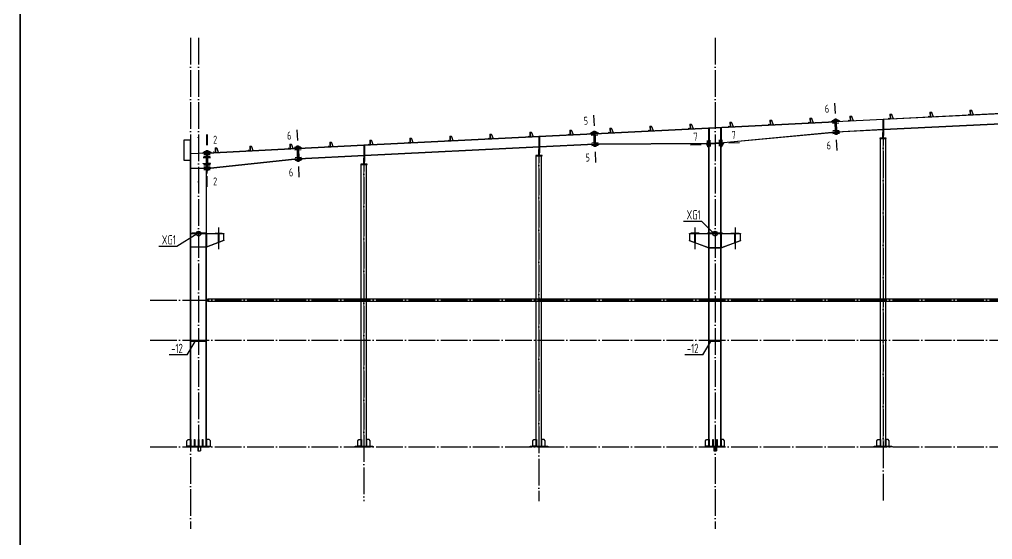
# Model space of a CAD drawing. Extents: x 447413 to 2975780, y -1432727 to 1301644.
# Drawn here: x 2256213 to 2292695, y -1014942 to -995431 of the extents above; entities that cross this region are included whole.
import ezdxf
from ezdxf.enums import TextEntityAlignment as Align

# ---------------------------------------------------------------- set-up
doc = ezdxf.new("R2010")
doc.units = 0
doc.header["$LTSCALE"] = 1000
doc.header["$MEASUREMENT"] = 0
for name, pattern in [('ACAD_ISO04W100', [30.5, 24, -3, 0.5, -3]), ('DOTE', [2.42, 2, -0.2, 0.02, -0.2]), ('线型4', [500, 150, -100, 150, -100])]:
    doc.linetypes.add(name, pattern=pattern)
for name, color, linetype in [('10', 7, 'Continuous'), ('114', 2, 'Continuous'), ('116', 1, 'Continuous'), ('14', 2, 'Continuous'), ('DOTE', 1, 'Continuous'), ('TDB_中实线', 7, 'Continuous'), ('TDB_中心线', 1, 'ACAD_ISO04W100'), ('THIN', 7, 'Continuous'), ('XG', 5, 'Continuous'), ('图框', 253, 'Continuous'), ('字符串标注', 253, 'Continuous'), ('柱子', 3, 'Continuous'), ('钢板标注', 253, 'Continuous')]:
    doc.layers.add(name, color=color, linetype=linetype)
doc.layers.add('檩条', color=7, linetype='Continuous', lineweight=18)
doc.layers.add('门窗', color=3, linetype='线型4', lineweight=18)
doc.styles.add('PkpmHz', font='Pkpmeng', dxfattribs={"width": 0.6, "bigfont": 'hztxt'})
doc.styles.add('TSSD_Label', font='Tssdeng.shx', dxfattribs={"width": 0.7, "bigfont": 'hztxt.shx'})

# ---------------------------------------------------------------- blocks, each defined once
blk = doc.blocks.new('A$C3FEA3028')
at = {"layer": 'DOTE', "linetype": 'DOTE', "ltscale": 2}
blk.add_line((63, 169), (63, 0), dxfattribs=at)
at = {"layer": 'TDB_中实线'}
for p, q in [((5, 154), (-45, 0)), ((55, 154), (5, 154)), ((55, 160), (55, 0)), ((61, 26), (56, 26)), ((61, 0), (-45, 0))]:
    blk.add_line(p, q, dxfattribs=at)
at = {"layer": 'TDB_中实线', "const_width": 3.75}
for points in [[(64, 127), (53, 127)], [(64, 63), (53, 63)]]:
    blk.add_lwpolyline(points, dxfattribs=at)
at = {"layer": 'TDB_中实线'}
blk.add_lwpolyline([(61, 26), (55, 26), (55, 160), (61, 160)], close=True, dxfattribs=at)
at = {"layer": 'TDB_中心线', "ltscale": 20}
for p, q in [((67, 127), (51, 127)), ((67, 63), (51, 63))]:
    blk.add_line(p, q, dxfattribs=at)
at = {"layer": '檩条'}
blk.add_lwpolyline([(3, 164), (61, 164), (61, 0), (116, 0), (128, 23), (124, 25), (113, 4), (64, 4), (64, 169), (0, 169), (-12, 146), (-8, 144), (3, 164)], dxfattribs=at)
blk = doc.blocks.new('A$C6B0021A6')
at = {"layer": '图框', "color": 153, "const_width": 58, "elevation": -84000}
blk.add_lwpolyline([(111420, 1020), (2520, 1020), (2520, 83120), (111420, 83120)], close=True, dxfattribs=at)

msp = doc.modelspace()

# ---------------------------------------------------------------- linework, layer by layer
at = {"color": 4}
msp.add_lwpolyline([(2263279.4, -1005912.5), (2357519.4, -1005913.7), (2357519.4, -1006015.1), (2263279.4, -1006014)], close=True, dxfattribs=at)
at = {"layer": '10'}
for p, q in [((2286774.9, -998565.3), (2286794.9, -998964.8)), ((2277734.9, -999017.5), (2277754.9, -999417)), ((2266614.9, -999574.1), (2266634.9, -999973.6)), ((2263229.4, -999742.3), (2263229.4, -1000142.3)), ((2263249.4, -999742.3), (2263249.4, -1000142.3)), ((2286863.8, -1000344), (2286843.9, -999944.5)), ((2281375.2, -1000137), (2281774.7, -1000118.7)), ((2283203.7, -1000053.4), (2282804.1, -1000071.6)), ((2277823.9, -1000795.3), (2277803.9, -1000395.8)), ((2266703.9, -1001352.8), (2266683.9, -1000953.3)), ((2263229.4, -1001807.3), (2263229.4, -1001407.3)), ((2263249.4, -1001707.3), (2263249.4, -1001307.3))]:
    msp.add_line(p, q, dxfattribs=at)
at = {"layer": '114'}
for p, q in [((2286687.3, -999215.5), (2286927, -999203.5)), ((2286692.4, -999317.3), (2286932.1, -999305.3)), ((2286706.6, -999603), (2286946.3, -999591)), ((2277647.3, -999667.7), (2277887, -999655.7)), ((2277652.4, -999769.6), (2277892.1, -999757.6)), ((2282464, -1000187.3), (2282453, -999947.5)), ((2282563.9, -1000182.7), (2282552.9, -999943)), ((2286711.7, -999704.8), (2286951.4, -999692.9)), ((2266527.3, -1000224.3), (2266767, -1000212.3)), ((2266532.4, -1000326.1), (2266772.1, -1000314.1)), ((2277666.7, -1000055.2), (2277906.4, -1000043.2)), ((2277671.8, -1000157.1), (2277911.5, -1000145.1)), ((2282024, -1000207.4), (2282013, -999967.7)), ((2282123.9, -1000202.8), (2282112.9, -999963.1)), ((2263119.4, -1000387.9), (2263359.4, -1000387.9)), ((2263119.4, -1000489.9), (2263359.4, -1000489.9)), ((2263119.4, -1000559.9), (2263359.4, -1000559.9)), ((2266546.6, -1000611.8), (2266786.3, -1000599.8)), ((2263119.4, -1000890.3), (2263359.4, -1000890.3)), ((2263119.4, -1000960.3), (2263359.4, -1000960.3)), ((2266551.7, -1000713.6), (2266791.4, -1000701.7)), ((2263119.4, -1001062.3), (2263359.4, -1001062.3))]:
    msp.add_line(p, q, dxfattribs=at)
at = {"layer": '114', "color": 1, "lineweight": 70}
for p, q in [((2286787.1, -999210.5), (2286827.1, -999208.5)), ((2286792.2, -999312.3), (2286832.2, -999310.3)), ((2277747.2, -999662.7), (2277787.1, -999660.7)), ((2277752.3, -999764.6), (2277792.2, -999762.6)), ((2286806.5, -999598), (2286846.5, -999596)), ((2286811.6, -999699.9), (2286851.6, -999697.9)), ((2266627.1, -1000219.3), (2266667.1, -1000217.3)), ((2266632.2, -1000321.1), (2266672.2, -1000319.1)), ((2277766.6, -1000050.2), (2277806.5, -1000048.2)), ((2277771.7, -1000152.1), (2277811.6, -1000150.1)), ((2282019.4, -1000107.5), (2282017.6, -1000067.6)), ((2282119.3, -1000103), (2282117.5, -1000063)), ((2282459.4, -1000087.4), (2282457.6, -1000047.4)), ((2282559.3, -1000082.8), (2282557.5, -1000042.9)), ((2263219.4, -1000387.9), (2263259.4, -1000387.9)), ((2263219.4, -1000489.9), (2263259.4, -1000489.9)), ((2263219.4, -1000559.9), (2263259.4, -1000559.9)), ((2266646.5, -1000606.8), (2266686.5, -1000604.8)), ((2263219.4, -1000890.3), (2263259.4, -1000890.3)), ((2263219.4, -1000960.3), (2263259.4, -1000960.3)), ((2266651.6, -1000708.6), (2266691.6, -1000706.6)), ((2263219.4, -1001062.3), (2263259.4, -1001062.3))]:
    msp.add_line(p, q, dxfattribs=at)
at = {"layer": '116', "ltscale": 0.1}
for p, q in [((2262904.4, -1011464.4), (2262904.4, -1011614.4)), ((2262904.4, -1011614.4), (2263004.4, -1011614.4)), ((2262912.9, -1011464.4), (2262912.9, -1011614.4)), ((2262995.9, -1011464.4), (2262995.9, -1011614.4)), ((2263004.4, -1011464.4), (2263004.4, -1011614.4)), ((2282239.4, -1011464.4), (2282239.4, -1011614.4)), ((2282239.4, -1011614.4), (2282339.4, -1011614.4)), ((2282247.9, -1011464.4), (2282247.9, -1011614.4)), ((2282330.9, -1011464.4), (2282330.9, -1011614.4)), ((2282339.4, -1011464.4), (2282339.4, -1011614.4))]:
    msp.add_line(p, q, dxfattribs=at)
at = {"layer": '14'}
for p, q in [((2286654.5, -999262.2), (2286784.9, -999165.5)), ((2286784.9, -999165.5), (2286804.9, -999164.5)), ((2286813.9, -999745.8), (2286784.9, -999165.5)), ((2286784.9, -999165.5), (2286788.4, -999235.4)), ((2286804.9, -999164.5), (2286824.8, -999163.5)), ((2286804.9, -999164.5), (2286833.9, -999744.8)), ((2286833.9, -999744.8), (2286804.9, -999164.5)), ((2286824.8, -999163.5), (2286853.8, -999743.8)), ((2286828.3, -999233.4), (2286824.8, -999163.5)), ((2286824.8, -999163.5), (2286964.2, -999246.7)), ((2288594.4, -999177.2), (2288606.4, -999176.6)), ((2288594.4, -999553.6), (2288594.4, -999177.2)), ((2288606.4, -999176.6), (2288606.4, -999553)), ((2282064.4, -999503.7), (2282074.4, -999503.2)), ((2282064.4, -1000065.4), (2282064.4, -999503.7)), ((2282074.4, -999503.2), (2282074.4, -1000065)), ((2282504.4, -999481.7), (2282514.4, -999481.2)), ((2282504.4, -1000045.3), (2282504.4, -999481.7)), ((2282514.4, -999481.2), (2282514.4, -1000044.8)), ((2286769.4, -999256.4), (2286654.5, -999262.2)), ((2286788.4, -999235.4), (2286769.4, -999256.4)), ((2286849.3, -999252.4), (2286828.3, -999233.4)), ((2286964.2, -999246.7), (2286849.3, -999252.4)), ((2288606.4, -999553), (2288594.4, -999553.6)), ((2288594.4, -999565.7), (2288606.4, -999565.1)), ((2288594.4, -999785.9), (2288594.4, -999565.7)), ((2288606.4, -999565.1), (2288606.4, -999785.9)), ((2275694.4, -999822.5), (2275706.4, -999821.9)), ((2275694.4, -1000199), (2275694.4, -999822.5)), ((2275706.4, -999821.9), (2275706.4, -1000198.4)), ((2277614.6, -999714.4), (2277744.9, -999617.7)), ((2277729.5, -999708.6), (2277614.6, -999714.4)), ((2277748.4, -999687.7), (2277729.5, -999708.6)), ((2277744.9, -999617.7), (2277764.9, -999616.7)), ((2277773.9, -1000197), (2277744.9, -999617.7)), ((2277744.9, -999617.7), (2277748.4, -999687.7)), ((2277764.9, -999616.7), (2277784.9, -999615.7)), ((2277764.9, -999616.7), (2277793.9, -1000196)), ((2277793.9, -1000196), (2277764.9, -999616.7)), ((2277784.9, -999615.7), (2277813.9, -1000195)), ((2277788.4, -999685.7), (2277784.9, -999615.7)), ((2277784.9, -999615.7), (2277924.2, -999698.9)), ((2277809.4, -999704.6), (2277788.4, -999685.7)), ((2277924.2, -999698.9), (2277809.4, -999704.6)), ((2286675, -999667.6), (2286789.4, -999656.8)), ((2286813.8, -999744.8), (2286675, -999667.6)), ((2286789.4, -999656.8), (2286810.4, -999674.9)), ((2286810.4, -999674.9), (2286813.8, -999744.8)), ((2286833.9, -999744.8), (2286813.9, -999745.8)), ((2286853.8, -999743.8), (2286833.9, -999744.8)), ((2286850.3, -999672.9), (2286869.3, -999651.9)), ((2286853.8, -999742.8), (2286850.3, -999672.9)), ((2286984.1, -999646.2), (2286853.8, -999742.8)), ((2286869.3, -999651.9), (2286984.1, -999646.2)), ((2288709.4, -999885.9), (2288469.4, -999885.9)), ((2288469.4, -999885.9), (2288469.4, -999895.9)), ((2288469.4, -999895.9), (2288709.4, -999895.9)), ((2288584.4, -999665.9), (2288594.4, -999665.9)), ((2288584.4, -999885.9), (2288584.4, -999665.9)), ((2288594.4, -999885.9), (2288584.4, -999885.9)), ((2288594.4, -999665.9), (2288594.4, -999885.9)), ((2288606.4, -999785.9), (2288594.4, -999785.9)), ((2288709.4, -999895.9), (2288709.4, -999885.9)), ((2266494.5, -1000271), (2266624.9, -1000174.3)), ((2266609.4, -1000265.2), (2266494.5, -1000271)), ((2266628.4, -1000244.2), (2266609.4, -1000265.2)), ((2266624.9, -1000174.3), (2266644.9, -1000173.3)), ((2266653.9, -1000754.6), (2266624.9, -1000174.3)), ((2266624.9, -1000174.3), (2266628.4, -1000244.2)), ((2266644.9, -1000173.3), (2266664.8, -1000172.3)), ((2266644.9, -1000173.3), (2266673.9, -1000753.6)), ((2266673.9, -1000753.6), (2266644.9, -1000173.3)), ((2266664.8, -1000172.3), (2266693.9, -1000752.6)), ((2266668.3, -1000242.2), (2266664.8, -1000172.3)), ((2266664.8, -1000172.3), (2266804.2, -1000255.5)), ((2266689.3, -1000261.2), (2266668.3, -1000242.2)), ((2266804.2, -1000255.5), (2266689.3, -1000261.2)), ((2269134.4, -1000150.8), (2269146.4, -1000150.2)), ((2269134.4, -1000527.3), (2269134.4, -1000150.8)), ((2269146.4, -1000150.2), (2269146.4, -1000526.7)), ((2275684.4, -1000311.2), (2275694.4, -1000311.2)), ((2275684.4, -1000536.2), (2275684.4, -1000311.2)), ((2275706.4, -1000198.4), (2275694.4, -1000199)), ((2275694.4, -1000211), (2275706.4, -1000210.4)), ((2275694.4, -1000436.2), (2275694.4, -1000211)), ((2275694.4, -1000311.2), (2275694.4, -1000536.2)), ((2275706.4, -1000210.4), (2275706.4, -1000436.2)), ((2277634.6, -1000113.9), (2277749.4, -1000108.1)), ((2277773.9, -1000197), (2277634.6, -1000113.9)), ((2277749.4, -1000108.1), (2277770.4, -1000127.1)), ((2277770.4, -1000127.1), (2277773.9, -1000197)), ((2277793.9, -1000196), (2277773.9, -1000197)), ((2277813.9, -1000195), (2277793.9, -1000196)), ((2277810.4, -1000125.1), (2277829.4, -1000105)), ((2277813.9, -1000195), (2277810.4, -1000125.1)), ((2277944.4, -1000104.4), (2277813.9, -1000195)), ((2277829.4, -1000105), (2277944.4, -1000104.4)), ((2281972.7, -1000069.6), (2282602.5, -1000040.8)), ((2281973.6, -1000089.6), (2281972.7, -1000069.6)), ((2282603.4, -1000060.8), (2281973.6, -1000089.6)), ((2281973.6, -1000089.6), (2282603.4, -1000060.8)), ((2281974.5, -1000109.6), (2281973.6, -1000089.6)), ((2282604.3, -1000080.8), (2281974.5, -1000109.6)), ((2281979.5, -1000109.3), (2282044.4, -1000106.4)), ((2282064.4, -1000235.5), (2281979.5, -1000109.3)), ((2282044.4, -1000106.4), (2282064.4, -1000125.5)), ((2282074.4, -1000065), (2282064.4, -1000065.4)), ((2282064.4, -1000125.5), (2282064.4, -1000235.5)), ((2282514.4, -1000044.8), (2282504.4, -1000045.3)), ((2282599.3, -1000081), (2282514.4, -1000214.9)), ((2282514.4, -1000104.9), (2282534.4, -1000084)), ((2282514.4, -1000214.9), (2282514.4, -1000104.9)), ((2282534.4, -1000084), (2282599.3, -1000081)), ((2282602.5, -1000040.8), (2282603.4, -1000060.8)), ((2282603.4, -1000060.8), (2282604.3, -1000080.8)), ((2262629.4, -1000464.4), (2263219.4, -1000434.9)), ((2263219.4, -1000446.9), (2262629.4, -1000476.4)), ((2262629.4, -1000476.4), (2262629.4, -1000464.4)), ((2263079.6, -1000441.9), (2263219.4, -1000344.9)), ((2263199.4, -1000435.9), (2263079.6, -1000441.9)), ((2263219.4, -1000604.9), (2263099.4, -1000604.9)), ((2263099.4, -1000604.9), (2263099.4, -1000614.9)), ((2263099.4, -1000614.9), (2263219.4, -1000614.9)), ((2263219.4, -1000414.9), (2263199.4, -1000435.9)), ((2263219.4, -1001207.3), (2263219.4, -1000342.3)), ((2263219.4, -1000342.3), (2263239.4, -1000342.3)), ((2263219.4, -1000344.9), (2263219.4, -1000414.9)), ((2263219.4, -1000434.9), (2263219.4, -1000446.9)), ((2263219.4, -1000614.9), (2263219.4, -1000604.9)), ((2263239.4, -1000342.3), (2263239.4, -1001207.3)), ((2263239.4, -1001107.3), (2263239.4, -1000342.3)), ((2263239.4, -1000342.3), (2263259.4, -1000342.3)), ((2263259.4, -1000342.3), (2263259.4, -1001107.3)), ((2263259.4, -1000412.9), (2263259.4, -1000342.9)), ((2263259.4, -1000342.9), (2263399.2, -1000425.9)), ((2263279.4, -1000431.9), (2263259.4, -1000412.9)), ((2263259.4, -1000604.9), (2263379.4, -1000604.9)), ((2263259.4, -1000614.9), (2263259.4, -1000604.9)), ((2263379.4, -1000614.9), (2263259.4, -1000614.9)), ((2263399.2, -1000425.9), (2263279.4, -1000431.9)), ((2263379.4, -1000604.9), (2263379.4, -1000614.9)), ((2266515.1, -1000677.7), (2266629.5, -1000665.8)), ((2266653.9, -1000753.6), (2266515.1, -1000677.7)), ((2266629.5, -1000665.8), (2266650.4, -1000683.7)), ((2266650.4, -1000683.7), (2266653.9, -1000753.6)), ((2266690.3, -1000681.7), (2266709.3, -1000660.7)), ((2266693.8, -1000751.6), (2266690.3, -1000681.7)), ((2266824.2, -1000655), (2266693.8, -1000751.6)), ((2266709.3, -1000660.7), (2266824.2, -1000655)), ((2269124.4, -1000639.6), (2269134.4, -1000639.6)), ((2269124.4, -1000864.6), (2269124.4, -1000639.6)), ((2269146.4, -1000526.7), (2269134.4, -1000527.3)), ((2269134.4, -1000539.3), (2269146.4, -1000538.7)), ((2269134.4, -1000764.6), (2269134.4, -1000539.3)), ((2269134.4, -1000639.6), (2269134.4, -1000864.6)), ((2269146.4, -1000538.7), (2269146.4, -1000764.6)), ((2275809.4, -1000536.2), (2275569.4, -1000536.2)), ((2275569.4, -1000536.2), (2275569.4, -1000546.2)), ((2275569.4, -1000546.2), (2275809.4, -1000546.2)), ((2275694.4, -1000536.2), (2275684.4, -1000536.2)), ((2275706.4, -1000436.2), (2275694.4, -1000436.2)), ((2275809.4, -1000546.2), (2275809.4, -1000536.2)), ((2262639.4, -1001005.3), (2263219.4, -1001005.3)), ((2262639.4, -1001017.3), (2262639.4, -1001005.3)), ((2263219.4, -1001017.3), (2262639.4, -1001017.3)), ((2263099.4, -1000845.3), (2263099.4, -1000835.3)), ((2263099.4, -1000835.3), (2263219.4, -1000835.3)), ((2263219.4, -1000845.3), (2263099.4, -1000845.3)), ((2263219.4, -1000835.3), (2263219.4, -1000845.3)), ((2263219.4, -1001005.3), (2263219.4, -1001017.3)), ((2263379.4, -1000835.3), (2263259.4, -1000835.3)), ((2263259.4, -1000835.3), (2263259.4, -1000845.3)), ((2263259.4, -1000845.3), (2263379.4, -1000845.3)), ((2263398.6, -1001002.8), (2263259.4, -1001107.3)), ((2263259.4, -1001037.3), (2263279.3, -1001015.3)), ((2263259.4, -1001107.3), (2263259.4, -1001037.3)), ((2263279.3, -1001015.3), (2263398.6, -1001002.8)), ((2263379.4, -1000845.3), (2263379.4, -1000835.3)), ((2266673.9, -1000753.6), (2266653.9, -1000754.6)), ((2266693.9, -1000752.6), (2266673.9, -1000753.6)), ((2269249.4, -1000864.6), (2269009.4, -1000864.6)), ((2269009.4, -1000864.6), (2269009.4, -1000874.6)), ((2269009.4, -1000874.6), (2269249.4, -1000874.6)), ((2269134.4, -1000864.6), (2269124.4, -1000864.6)), ((2269146.4, -1000764.6), (2269134.4, -1000764.6)), ((2269249.4, -1000874.6), (2269249.4, -1000864.6)), ((2263239.4, -1001207.3), (2263219.4, -1001207.3)), ((2263259.4, -1001107.3), (2263239.4, -1001107.3)), ((2262641.4, -1003464.4), (2263217.4, -1003464.4)), ((2262641.4, -1003474.4), (2262641.4, -1003464.4)), ((2263217.4, -1003474.4), (2262641.4, -1003474.4)), ((2263217.4, -1003464.4), (2263217.4, -1003474.4)), ((2263229.4, -1003464.4), (2263879.4, -1003464.4)), ((2263229.4, -1003476.4), (2263229.4, -1003464.4)), ((2263879.4, -1003476.4), (2263229.4, -1003476.4)), ((2263229.4, -1003476.4), (2263229.4, -1003962.4)), ((2263879.4, -1003476.4), (2263229.4, -1003476.4)), ((2263549.4, -1003452.4), (2263809.4, -1003452.4)), ((2263549.4, -1003464.4), (2263549.4, -1003452.4)), ((2263809.4, -1003464.4), (2263549.4, -1003464.4)), ((2263674.4, -1003791.3), (2263674.4, -1003476.4)), ((2263674.4, -1003476.4), (2263684.4, -1003476.4)), ((2263684.4, -1003476.4), (2263684.4, -1003787.4)), ((2263809.4, -1003452.4), (2263809.4, -1003464.4)), ((2263879.4, -1003464.4), (2263879.4, -1003476.4)), ((2263879.4, -1003712.4), (2263879.4, -1003476.4)), ((2281339.4, -1003464.4), (2282064.4, -1003464.4)), ((2281339.4, -1003476.4), (2281339.4, -1003464.4)), ((2282064.4, -1003476.4), (2281339.4, -1003476.4)), ((2281339.4, -1003476.4), (2281339.4, -1003722.4)), ((2282064.4, -1003476.4), (2281339.4, -1003476.4)), ((2281694.4, -1003452.4), (2281384.4, -1003452.4)), ((2281384.4, -1003452.4), (2281384.4, -1003464.4)), ((2281384.4, -1003464.4), (2281694.4, -1003464.4)), ((2281533.9, -1003794.8), (2281533.9, -1003476.4)), ((2281533.9, -1003476.4), (2281544.9, -1003476.4)), ((2281544.9, -1003476.4), (2281544.9, -1003798.9)), ((2281694.4, -1003464.4), (2281694.4, -1003452.4)), ((2282064.4, -1003464.4), (2282064.4, -1003476.4)), ((2282064.4, -1003992.4), (2282064.4, -1003476.4)), ((2282076.4, -1003464.4), (2282502.4, -1003464.4)), ((2282076.4, -1003475.4), (2282076.4, -1003464.4)), ((2282502.4, -1003475.4), (2282076.4, -1003475.4)), ((2282502.4, -1003464.4), (2282502.4, -1003475.4)), ((2282514.4, -1003464.4), (2283239.4, -1003464.4)), ((2282514.4, -1003476.4), (2282514.4, -1003464.4)), ((2283239.4, -1003476.4), (2282514.4, -1003476.4)), ((2282514.4, -1003476.4), (2282514.4, -1003992.4)), ((2283239.4, -1003476.4), (2282514.4, -1003476.4)), ((2282884.4, -1003452.4), (2283194.4, -1003452.4)), ((2282884.4, -1003464.4), (2282884.4, -1003452.4)), ((2283194.4, -1003464.4), (2282884.4, -1003464.4)), ((2283033.9, -1003798.9), (2283033.9, -1003476.4)), ((2283033.9, -1003476.4), (2283044.9, -1003476.4)), ((2283044.9, -1003476.4), (2283044.9, -1003794.8)), ((2283194.4, -1003452.4), (2283194.4, -1003464.4)), ((2283239.4, -1003464.4), (2283239.4, -1003476.4)), ((2283239.4, -1003722.4), (2283239.4, -1003476.4)), ((2262641.4, -1003964.4), (2263217.4, -1003964.4)), ((2262641.4, -1003974.4), (2262641.4, -1003964.4)), ((2263217.4, -1003964.4), (2263217.4, -1003974.4)), ((2263229.4, -1003962.4), (2263879.4, -1003712.4)), ((2263229.4, -1003962.4), (2263879.4, -1003712.4)), ((2263879.4, -1003724.4), (2263229.4, -1003974.4)), ((2263229.4, -1003974.4), (2263229.4, -1003962.4)), ((2263684.4, -1003787.4), (2263674.4, -1003791.3)), ((2263879.4, -1003712.4), (2263879.4, -1003724.4)), ((2281339.4, -1003722.4), (2282064.4, -1003992.4)), ((2281339.4, -1003722.4), (2282064.4, -1003992.4)), ((2281339.4, -1003734.4), (2281339.4, -1003722.4)), ((2282064.4, -1004004.4), (2281339.4, -1003734.4)), ((2281544.9, -1003798.9), (2281533.9, -1003794.8)), ((2282514.4, -1003992.4), (2283239.4, -1003722.4)), ((2282514.4, -1003992.4), (2283239.4, -1003722.4)), ((2283239.4, -1003734.4), (2282514.4, -1004004.4)), ((2283044.9, -1003794.8), (2283033.9, -1003798.9)), ((2283239.4, -1003722.4), (2283239.4, -1003734.4)), ((2263217.4, -1003974.4), (2262641.4, -1003974.4)), ((2282064.4, -1003992.4), (2282064.4, -1004004.4)), ((2282076.4, -1003993.4), (2282502.4, -1003993.4)), ((2282076.4, -1004004.4), (2282076.4, -1003993.4)), ((2282502.4, -1004004.4), (2282076.4, -1004004.4)), ((2282502.4, -1003993.4), (2282502.4, -1004004.4)), ((2282514.4, -1004004.4), (2282514.4, -1003992.4)), ((2262489.4, -1011242.4), (2262539.4, -1011192.4)), ((2262489.4, -1011442.4), (2262489.4, -1011242.4)), ((2262539.4, -1011192.4), (2262629.4, -1011192.4)), ((2262629.4, -1011192.4), (2262629.4, -1011422.4)), ((2262629.4, -1011442.4), (2262629.4, -1011192.4)), ((2262629.4, -1011192.4), (2262639.4, -1011192.4)), ((2262639.4, -1011192.4), (2262639.4, -1011442.4)), ((2262773.4, -1011442.4), (2262773.4, -1011192.4)), ((2262773.4, -1011192.4), (2262789.4, -1011192.4)), ((2262789.4, -1011192.4), (2262789.4, -1011442.4)), ((2262921.4, -1011442.4), (2262921.4, -1011192.4)), ((2262921.4, -1011192.4), (2262937.4, -1011192.4)), ((2262937.4, -1011192.4), (2262937.4, -1011442.4)), ((2263069.4, -1011442.4), (2263069.4, -1011192.4)), ((2263069.4, -1011192.4), (2263085.4, -1011192.4)), ((2263085.4, -1011192.4), (2263085.4, -1011442.4)), ((2263219.4, -1011442.4), (2263219.4, -1011192.4)), ((2263219.4, -1011192.4), (2263229.4, -1011192.4)), ((2263229.4, -1011192.4), (2263229.4, -1011422.4)), ((2263319.4, -1011192.4), (2263229.4, -1011192.4)), ((2263229.4, -1011192.4), (2263229.4, -1011442.4)), ((2263369.4, -1011242.4), (2263319.4, -1011192.4)), ((2263369.4, -1011442.4), (2263369.4, -1011242.4)), ((2281929.4, -1011237.4), (2281974.4, -1011192.4)), ((2281929.4, -1011442.4), (2281929.4, -1011237.4)), ((2281974.4, -1011192.4), (2282064.4, -1011192.4)), ((2282064.4, -1011192.4), (2282064.4, -1011422.4)), ((2282064.4, -1011442.4), (2282064.4, -1011192.4)), ((2282064.4, -1011192.4), (2282074.4, -1011192.4)), ((2282074.4, -1011192.4), (2282074.4, -1011442.4)), ((2282207.7, -1011442.4), (2282207.7, -1011192.4)), ((2282207.7, -1011192.4), (2282223.7, -1011192.4)), ((2282223.7, -1011192.4), (2282223.7, -1011442.4)), ((2282355, -1011442.4), (2282355, -1011192.4)), ((2282355, -1011192.4), (2282371, -1011192.4)), ((2282371, -1011192.4), (2282371, -1011442.4)), ((2282504.4, -1011442.4), (2282504.4, -1011192.4)), ((2282504.4, -1011192.4), (2282514.4, -1011192.4)), ((2282514.4, -1011192.4), (2282514.4, -1011422.4)), ((2282604.4, -1011192.4), (2282514.4, -1011192.4)), ((2282514.4, -1011192.4), (2282514.4, -1011442.4)), ((2282649.4, -1011237.4), (2282604.4, -1011192.4)), ((2282649.4, -1011442.4), (2282649.4, -1011237.4)), ((2262489.4, -1011464.4), (2262489.4, -1011442.4)), ((2262489.4, -1011442.4), (2263369.4, -1011442.4)), ((2262609.4, -1011442.4), (2262489.4, -1011442.4)), ((2263369.4, -1011464.4), (2262489.4, -1011464.4)), ((2262629.4, -1011422.4), (2262609.4, -1011442.4)), ((2262639.4, -1011442.4), (2262629.4, -1011442.4)), ((2262789.4, -1011442.4), (2262773.4, -1011442.4)), ((2262937.4, -1011442.4), (2262921.4, -1011442.4)), ((2263085.4, -1011442.4), (2263069.4, -1011442.4)), ((2263229.4, -1011442.4), (2263219.4, -1011442.4)), ((2263229.4, -1011422.4), (2263249.4, -1011442.4)), ((2263249.4, -1011442.4), (2263369.4, -1011442.4)), ((2263369.4, -1011442.4), (2263369.4, -1011464.4)), ((2281929.4, -1011464.4), (2281929.4, -1011442.4)), ((2281929.4, -1011442.4), (2282649.4, -1011442.4)), ((2282044.4, -1011442.4), (2281929.4, -1011442.4)), ((2282649.4, -1011464.4), (2281929.4, -1011464.4)), ((2282064.4, -1011422.4), (2282044.4, -1011442.4)), ((2282074.4, -1011442.4), (2282064.4, -1011442.4)), ((2282223.7, -1011442.4), (2282207.7, -1011442.4)), ((2282371, -1011442.4), (2282355, -1011442.4)), ((2282514.4, -1011442.4), (2282504.4, -1011442.4)), ((2282514.4, -1011422.4), (2282534.4, -1011442.4)), ((2282534.4, -1011442.4), (2282649.4, -1011442.4)), ((2282649.4, -1011442.4), (2282649.4, -1011464.4))]:
    msp.add_line(p, q, dxfattribs=at)
at = {"layer": '14', "ltscale": 100}
for p, q in [((2262641.4, -1007464.4), (2263229.4, -1007464.4)), ((2263229.4, -1007514.4), (2262641.4, -1007514.4)), ((2282064.4, -1007464.4), (2282514.4, -1007464.4)), ((2282514.4, -1007514.4), (2282064.4, -1007514.4))]:
    msp.add_line(p, q, dxfattribs=at)
at = {"layer": '14', "ltscale": 0.1}
for p, q in [((2268894.4, -1011239.4), (2268939.4, -1011194.4)), ((2268894.4, -1011444.4), (2268894.4, -1011239.4)), ((2268939.4, -1011194.4), (2269029.4, -1011194.4)), ((2269029.4, -1011194.4), (2269029.4, -1011424.4)), ((2269029.4, -1011444.4), (2269029.4, -1011194.4)), ((2269029.4, -1011194.4), (2269039.4, -1011194.4)), ((2269039.4, -1011194.4), (2269039.4, -1011444.4)), ((2269219.4, -1011444.4), (2269219.4, -1011194.4)), ((2269219.4, -1011194.4), (2269229.4, -1011194.4)), ((2269229.4, -1011194.4), (2269229.4, -1011424.4)), ((2269319.4, -1011194.4), (2269229.4, -1011194.4)), ((2269229.4, -1011194.4), (2269229.4, -1011444.4)), ((2269364.4, -1011239.4), (2269319.4, -1011194.4)), ((2269364.4, -1011444.4), (2269364.4, -1011239.4)), ((2275454.4, -1011239.4), (2275499.4, -1011194.4)), ((2275454.4, -1011444.4), (2275454.4, -1011239.4)), ((2275499.4, -1011194.4), (2275589.4, -1011194.4)), ((2275589.4, -1011194.4), (2275589.4, -1011424.4)), ((2275589.4, -1011444.4), (2275589.4, -1011194.4)), ((2275589.4, -1011194.4), (2275599.4, -1011194.4)), ((2275599.4, -1011194.4), (2275599.4, -1011444.4)), ((2275779.4, -1011444.4), (2275779.4, -1011194.4)), ((2275779.4, -1011194.4), (2275789.4, -1011194.4)), ((2275789.4, -1011194.4), (2275789.4, -1011424.4)), ((2275879.4, -1011194.4), (2275789.4, -1011194.4)), ((2275789.4, -1011194.4), (2275789.4, -1011444.4)), ((2275924.4, -1011239.4), (2275879.4, -1011194.4)), ((2275924.4, -1011444.4), (2275924.4, -1011239.4)), ((2288354.4, -1011239.4), (2288399.4, -1011194.4)), ((2288354.4, -1011444.4), (2288354.4, -1011239.4)), ((2288399.4, -1011194.4), (2288489.4, -1011194.4)), ((2288489.4, -1011194.4), (2288489.4, -1011424.4)), ((2288489.4, -1011444.4), (2288489.4, -1011194.4)), ((2288489.4, -1011194.4), (2288499.4, -1011194.4)), ((2288499.4, -1011194.4), (2288499.4, -1011444.4)), ((2288679.4, -1011444.4), (2288679.4, -1011194.4)), ((2288679.4, -1011194.4), (2288689.4, -1011194.4)), ((2288689.4, -1011194.4), (2288689.4, -1011424.4)), ((2288779.4, -1011194.4), (2288689.4, -1011194.4)), ((2288689.4, -1011194.4), (2288689.4, -1011444.4)), ((2288824.4, -1011239.4), (2288779.4, -1011194.4)), ((2288824.4, -1011444.4), (2288824.4, -1011239.4)), ((2268794.4, -1011464.4), (2268794.4, -1011444.4)), ((2268794.4, -1011444.4), (2269464.4, -1011444.4)), ((2269464.4, -1011464.4), (2268794.4, -1011464.4)), ((2269009.4, -1011444.4), (2268894.4, -1011444.4)), ((2269029.4, -1011424.4), (2269009.4, -1011444.4)), ((2269039.4, -1011444.4), (2269029.4, -1011444.4)), ((2269229.4, -1011444.4), (2269219.4, -1011444.4)), ((2269229.4, -1011424.4), (2269249.4, -1011444.4)), ((2269249.4, -1011444.4), (2269364.4, -1011444.4)), ((2269464.4, -1011444.4), (2269464.4, -1011464.4)), ((2275354.4, -1011464.4), (2275354.4, -1011444.4)), ((2275354.4, -1011444.4), (2276024.4, -1011444.4)), ((2276024.4, -1011464.4), (2275354.4, -1011464.4)), ((2275569.4, -1011444.4), (2275454.4, -1011444.4)), ((2275589.4, -1011424.4), (2275569.4, -1011444.4)), ((2275599.4, -1011444.4), (2275589.4, -1011444.4)), ((2275789.4, -1011444.4), (2275779.4, -1011444.4)), ((2275789.4, -1011424.4), (2275809.4, -1011444.4)), ((2275809.4, -1011444.4), (2275924.4, -1011444.4)), ((2276024.4, -1011444.4), (2276024.4, -1011464.4)), ((2288254.4, -1011464.4), (2288254.4, -1011444.4)), ((2288254.4, -1011444.4), (2288924.4, -1011444.4)), ((2288924.4, -1011464.4), (2288254.4, -1011464.4)), ((2288469.4, -1011444.4), (2288354.4, -1011444.4)), ((2288489.4, -1011424.4), (2288469.4, -1011444.4)), ((2288499.4, -1011444.4), (2288489.4, -1011444.4)), ((2288689.4, -1011444.4), (2288679.4, -1011444.4)), ((2288689.4, -1011424.4), (2288709.4, -1011444.4)), ((2288709.4, -1011444.4), (2288824.4, -1011444.4)), ((2288924.4, -1011444.4), (2288924.4, -1011464.4))]:
    msp.add_line(p, q, dxfattribs=at)
at = {"layer": 'DOTE', "color": 8, "linetype": 'DOTE', "ltscale": 0.5}
for p, q in [((2262629.4, -996118.2), (2262629.4, -1014542.3)), ((2262929.4, -996118.2), (2262929.4, -1011464.4)), ((2282289.4, -996118.2), (2282289.4, -1014542.3)), ((2288589.4, -999165.4), (2288589.4, -1013500.5)), ((2275689.4, -999810.7), (2275689.4, -1013500.5)), ((2269129.4, -1000139.1), (2269129.4, -1013500.5)), ((2261115.6, -1005964.4), (2362761.2, -1005964.4)), ((2261115.6, -1007464.4), (2362761.2, -1007464.4)), ((2261115.6, -1011464.4), (2362761.2, -1011464.4))]:
    msp.add_line(p, q, dxfattribs=at)
at = {"layer": 'DOTE'}
for p, q in [((2263679.4, -1003238.3), (2263679.4, -1004049.7)), ((2281539.4, -1003238.3), (2281539.4, -1004049.7)), ((2283039.4, -1003238.3), (2283039.4, -1004049.7))]:
    msp.add_line(p, q, dxfattribs=at)
at = {"layer": 'THIN'}
for p, q in [((2262497.2, -1008012), (2262796.4, -1007514.4)), ((2281832.2, -1008012), (2282131.4, -1007514.4)), ((2262497.2, -1008012), (2261823, -1008012)), ((2281832.2, -1008012), (2281158, -1008012))]:
    msp.add_line(p, q, dxfattribs=at)
at = {"layer": 'XG'}
for p, q in [((2281109.6, -1002999.4), (2281783.8, -1002999.4)), ((2281783.8, -1002999.4), (2282239.4, -1003464.4)), ((2262108.9, -1003937.9), (2262879.4, -1003464.4)), ((2263229.4, -1003454.4), (2262679.4, -1003454.4)), ((2263229.4, -1003474.4), (2262679.4, -1003474.4)), ((2282564.4, -1003454.4), (2282014.4, -1003454.4)), ((2282564.4, -1003474.4), (2282014.4, -1003474.4)), ((2261434.7, -1003937.9), (2262108.9, -1003937.9))]:
    msp.add_line(p, q, dxfattribs=at)
for centre, radius in [((2262929.4, -1003464.4), 90), ((2262929.4, -1003464.4), 80), ((2282289.4, -1003464.4), 90), ((2282289.4, -1003464.4), 80)]:
    msp.add_circle(centre, radius, dxfattribs=at)
at = {"layer": '字符串标注', "const_width": 0.1}
msp.add_lwpolyline([(2262954.4, -1006031.3, 1), (2262954.3, -1006031.3, 1)], format="xyb", close=True, dxfattribs=at)
at = {"layer": '柱子'}
for p, q in [((2288589.4, -999165.4), (2294989.4, -998845.4)), ((2288590, -999177.4), (2294990, -998857.4)), ((2286829.3, -999253.4), (2288589.4, -999165.4)), ((2286829.9, -999265.4), (2288590, -999177.4)), ((2277789.4, -999705.6), (2282289.4, -999480.4)), ((2277790, -999717.6), (2282290, -999492.4)), ((2282289.4, -999480.4), (2286789.4, -999255.4)), ((2282290, -999492.4), (2286790, -999267.4)), ((2286848.7, -999640.9), (2288608.8, -999552.9)), ((2286849.3, -999652.9), (2288609.4, -999564.9)), ((2288608.8, -999552.9), (2295008.8, -999232.9)), ((2288609.4, -999564.9), (2295009.4, -999244.9)), ((2269129.4, -1000139.1), (2275689.4, -999810.7)), ((2269130, -1000151.1), (2275690, -999822.7)), ((2275689.4, -999810.7), (2277749.4, -999707.6)), ((2275690, -999822.7), (2277750, -999719.6)), ((2282602.5, -1000040.8), (2286808.8, -999642.9)), ((2282603.1, -1000052.8), (2286809.4, -999654.9)), ((2288489.4, -1011444.4), (2288489.4, -999895.9)), ((2288489.4, -999895.9), (2288586.4, -999895.9)), ((2288592.4, -999895.9), (2288689.4, -999895.9)), ((2288689.4, -1011444.4), (2288689.4, -999895.9)), ((2263259.4, -1000432.9), (2266629.4, -1000264.2)), ((2263259.4, -1000444.9), (2266630, -1000276.2)), ((2266669.3, -1000262.2), (2269129.4, -1000139.1)), ((2266669.9, -1000274.2), (2269130, -1000151.1)), ((2269148.8, -1000526.6), (2275708.8, -1000198.3)), ((2269149.4, -1000538.6), (2275709.4, -1000210.2)), ((2275708.8, -1000198.3), (2277768.8, -1000095.2)), ((2275709.4, -1000210.2), (2277769.4, -1000107.1)), ((2277808.8, -1000093.1), (2281972.7, -1000069.6)), ((2277809.4, -1000105.1), (2281973.2, -1000081.6)), ((2282064.4, -1000105.5), (2282074.4, -1000105)), ((2282064.4, -1003464.4), (2282064.4, -1000105.5)), ((2282074.4, -1003464.4), (2282074.4, -1000105)), ((2282504.4, -1000085.3), (2282514.4, -1000084.9)), ((2282504.4, -1003464.4), (2282504.4, -1000085.3)), ((2282514.4, -1003464.4), (2282514.4, -1000084.9)), ((2262629.4, -1000476.4), (2262639.4, -1000475.9)), ((2262629.4, -1003464.4), (2262629.4, -1000476.4)), ((2262639.4, -1003464.4), (2262639.4, -1000475.9)), ((2263259.4, -1001005.3), (2266648.8, -1000651.7)), ((2263259.4, -1001017.3), (2266649.4, -1000663.7)), ((2266688.7, -1000649.7), (2269148.8, -1000526.6)), ((2266689.3, -1000661.7), (2269149.4, -1000538.6)), ((2275589.4, -1011444.4), (2275589.4, -1000546.2)), ((2275589.4, -1000546.2), (2275686.4, -1000546.2)), ((2275692.4, -1000546.2), (2275789.4, -1000546.2)), ((2275789.4, -1011444.4), (2275789.4, -1000546.2)), ((2269029.4, -1011444.4), (2269029.4, -1000874.6)), ((2269029.4, -1000874.6), (2269126.4, -1000874.6)), ((2269132.4, -1000874.6), (2269229.4, -1000874.6)), ((2269229.4, -1011444.4), (2269229.4, -1000874.6)), ((2263219.4, -1003464.4), (2263219.4, -1001207.3)), ((2263219.4, -1001207.3), (2263229.4, -1001207.3)), ((2263229.4, -1003464.4), (2263229.4, -1001207.3)), ((2262629.4, -1011442.4), (2262629.4, -1003464.4)), ((2262629.4, -1003464.4), (2262641.4, -1003464.4)), ((2262641.4, -1011442.4), (2262641.4, -1003464.4)), ((2262641.4, -1003464.4), (2263217.4, -1003464.4)), ((2263217.4, -1011442.4), (2263217.4, -1003464.4)), ((2263217.4, -1003464.4), (2263229.4, -1003464.4)), ((2263229.4, -1011442.4), (2263229.4, -1003464.4)), ((2282064.4, -1011442.4), (2282064.4, -1003464.4)), ((2282064.4, -1003464.4), (2282076.4, -1003464.4)), ((2282076.4, -1011442.4), (2282076.4, -1003464.4)), ((2282076.4, -1003464.4), (2282502.4, -1003464.4)), ((2282502.4, -1011442.4), (2282502.4, -1003464.4)), ((2282502.4, -1003464.4), (2282514.4, -1003464.4)), ((2282514.4, -1011442.4), (2282514.4, -1003464.4))]:
    msp.add_line(p, q, dxfattribs=at)
msp.add_lwpolyline([(2262379.4, -1000714.4), (2262629.4, -1000714.4), (2262629.4, -999964.4), (2262379.4, -999964.4)], close=True, dxfattribs=at)
at = {"layer": '钢板标注', "const_width": 0.1}
msp.add_lwpolyline([(2262954.4, -1001382.8, 1), (2262954.3, -1001382.8, 1)], format="xyb", close=True, dxfattribs=at)
at = {"layer": '门窗', "ltscale": 0.0001}
for p, q in [((2288588.9, -1011444.4), (2288588.9, -999766)), ((2288589.9, -1011444.4), (2288589.9, -999766)), ((2275688.9, -1011444.4), (2275688.9, -1000411.4)), ((2275689.9, -1011444.4), (2275689.9, -1000411.4)), ((2269128.9, -1011444.4), (2269128.9, -1000739.7)), ((2269129.9, -1011444.4), (2269129.9, -1000739.7))]:
    msp.add_line(p, q, dxfattribs=at)

# ---------------------------------------------------------------- block references
msp.add_blockref('A$C6B0021A6', (2253722, -1070402.1, 84000))
at = {"layer": '檩条', "color": 2, "xscale": -1, "rotation": 2.868083558074064}
for p in [(2291921.7, -999000.4), (2284421.7, -999375.8), (2285921.7, -999300.6), (2287421.7, -999226.1), (2288921.7, -999150.9), (2290421.7, -999075.8), (2276921.6, -999750.9), (2278421.7, -999676.4), (2279921.7, -999601.2), (2281421.7, -999526.1), (2282921.7, -999450.9), (2269421.6, -1000125.9), (2270921.6, -1000051.2), (2272421.6, -999976.1), (2273921.6, -999900.9), (2273921.6, -999901.2), (2275421.6, -999826.1), (2263621.9, -1000414.7), (2264921.7, -1000350.9), (2266421.6, -1000276.2), (2267921.6, -1000201.1)]:
    msp.add_blockref('A$C3FEA3028', p, dxfattribs=at)

# ---------------------------------------------------------------- texts
at = {"layer": '10', "style": 'PkpmHz', "width": 0.77}
for s, rotation, p in [('6', 2.86243, (2286485.3, -998780)), ('5', 2.8653, (2277445.3, -999232.2)), ('6', 2.86533, (2266325.2, -999788.8)), ('7', 2.6178, (2281561.2, -999828.2)), ('7', 2.6178, (2282990.2, -999762.8)), ('6', 2.86243, (2286554.2, -1000159.3)), ('5', 2.8653, (2277514.3, -1000610.5)), ('6', 2.86533, (2266394.3, -1001168.1))]:
    msp.add_text(s, height=300, rotation=rotation, dxfattribs=at).set_placement(p, align=Align.MIDDLE_CENTER)
for s, p in [('1', (2262929.4, -999942.3)), ('2', (2263549.4, -999942.3)), ('2', (2263549.4, -1001507.3)), ('1', (2262929.4, -1001607.3))]:
    msp.add_text(s, height=300, dxfattribs=at).set_placement(p, align=Align.MIDDLE_CENTER)
at = {"layer": 'THIN', "style": 'TSSD_Label', "width": 0.7}
for p in [(2262118.4, -1007772.3), (2281453.4, -1007772.3)]:
    msp.add_text('-12', height=350, dxfattribs=at).set_placement(p, align=Align.MIDDLE_CENTER)
at = {"layer": 'XG', "style": 'TSSD_Label', "width": 0.7}
for p in [(2281488.4, -1002759.6), (2261813.5, -1003698.2)]:
    msp.add_text('XG1', height=350, dxfattribs=at).set_placement(p, align=Align.MIDDLE_CENTER)

doc.saveas('drawing.dxf')
